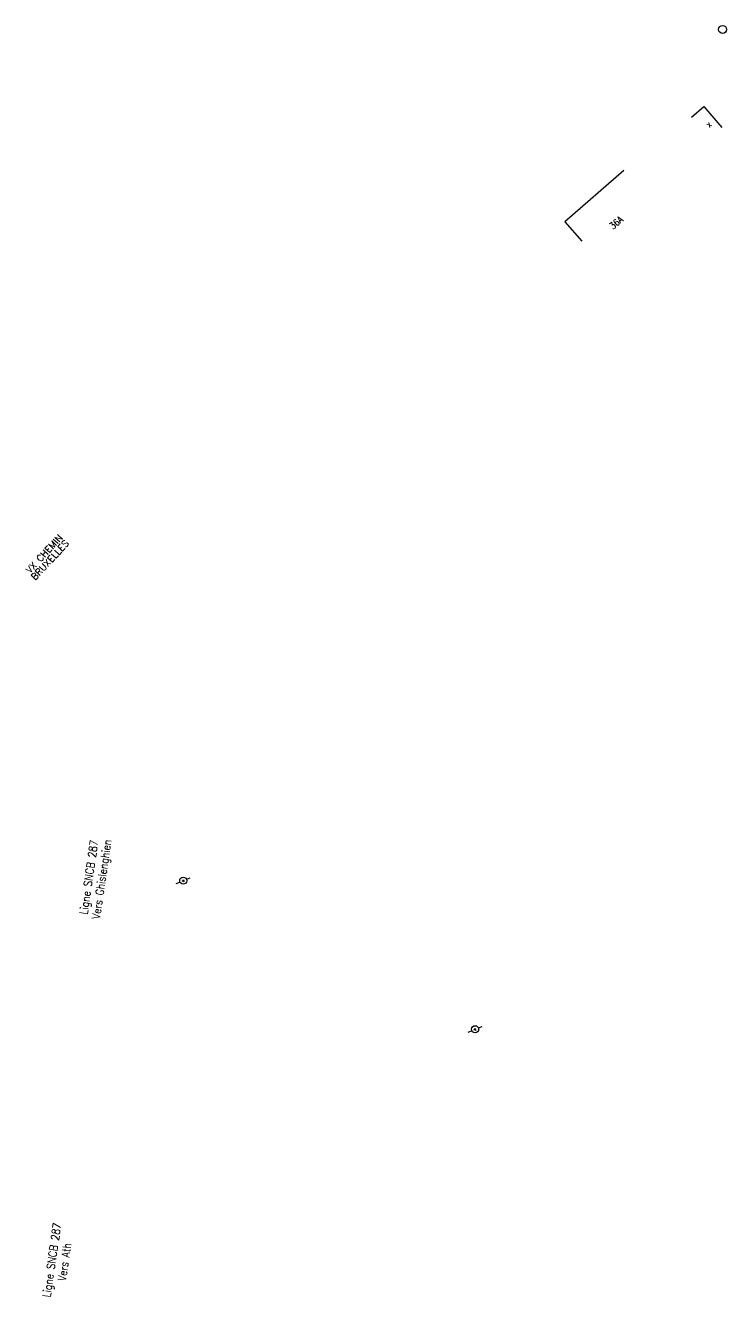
# Model space of a CAD drawing. Header units: millimetres. Extents: x 109000 to 109780, y 147301 to 147889.
# Drawn here: x 109257 to 109388.4, y 147342.7 to 147580.9 of the extents above; entities that cross this region are included whole.
import ezdxf
from ezdxf.enums import TextEntityAlignment as Align

# ---------------------------------------------------------------- set-up
doc = ezdxf.new("R2010")
doc.units = ezdxf.units.MM
doc.header["$MEASUREMENT"] = 0
doc.layers.get('0').update_dxf_attribs({"linetype": 'CONTINUOUS'})
for name, color, linetype in [('BR06', 7, 'CONTINUOUS'), ('BT01', 7, 'CONTINUOUS'), ('M_200', 7, 'CONTINUOUS'), ('W0100', 7, 'CONTINUOUS'), ('W0471', 7, 'CONTINUOUS'), ('W0991', 7, 'CONTINUOUS')]:
    doc.layers.add(name, color=color, linetype=linetype)
doc.styles.get("Standard").update_dxf_attribs({"font": 'ROMANS.SHX', "width": 0.85})

# ---------------------------------------------------------------- blocks, each defined once
blk = doc.blocks.new('T473')
for p, q in [((-0.166667, 0.166667), (0.166667, -0.166667)), ((-0.166667, -0.166667), (0.166667, 0.166667)), ((0.500001, 0.500001), (1.000002, 1.000002)), ((-1.000002, -1.000002), (-0.500001, -0.500001))]:
    blk.add_line(p, q)
blk.add_ellipse((0, 0), major_axis=(0.471405, 0.471405), ratio=1, start_param=5.4977871438, end_param=11.780972451)

msp = doc.modelspace()

# ---------------------------------------------------------------- linework, layer by layer
at = {"layer": 'BR06', "color": 252, "linetype": 'Continuous'}
msp.add_circle((109387.69, 147580.16), 0.75, dxfattribs=at)
at = {"layer": 'W0100', "color": 252, "flags": 128}
for points in [[(109381.85, 147563.73), (109384.16, 147565.72), (109387.54, 147561.81)], [(109369.15, 147553.72), (109358.14, 147544.08), (109361.28, 147540.49)]]:
    msp.add_lwpolyline(points, dxfattribs=at)

# ---------------------------------------------------------------- block references
at = {"layer": 'W0471', "rotation": 337.740385596125}
for p in [(109286.57, 147420.63), (109341.29, 147392.78)]:
    msp.add_blockref('T473', p, dxfattribs=at)

# ---------------------------------------------------------------- texts
at = {"layer": 'BT01', "color": 252, "linetype": 'Continuous', "width": 0.85}
for s, p in [('Ligne SNCB 287', (109269.6, 147421.15)), ('Vers Ghislenghien', (109272.01, 147420.79)), ('Ligne SNCB 287', (109262.66, 147349.41)), ('Vers Ath', (109265.06, 147349.06))]:
    msp.add_text(s, height=1.5, rotation=81.6948, dxfattribs=at).set_placement(p, align=Align.CENTER)
at = {"layer": 'M_200', "linetype": 'Continuous'}
for s, p in [('VX CHEMIN', (109257.85, 147478.14)), ('BRUXELLES', (109258.81, 147476.85))]:
    msp.add_text(s, height=1.25, rotation=47.071, dxfattribs=at).set_placement(p)
at = {"layer": 'W0991', "color": 252, "char_height": 1.25, "attachment_point": 1, "rotation": 41.2046}
for s, width, insert in [('x', 1.25, (109384.39, 147562.62)), ('36A', 3.8627, (109366.35, 147543.55))]:
    msp.add_mtext_dynamic_manual_height_columns(s, width=width, gutter_width=5, heights=[0], dxfattribs=dict(at, insert=insert))

doc.saveas('drawing.dxf')
